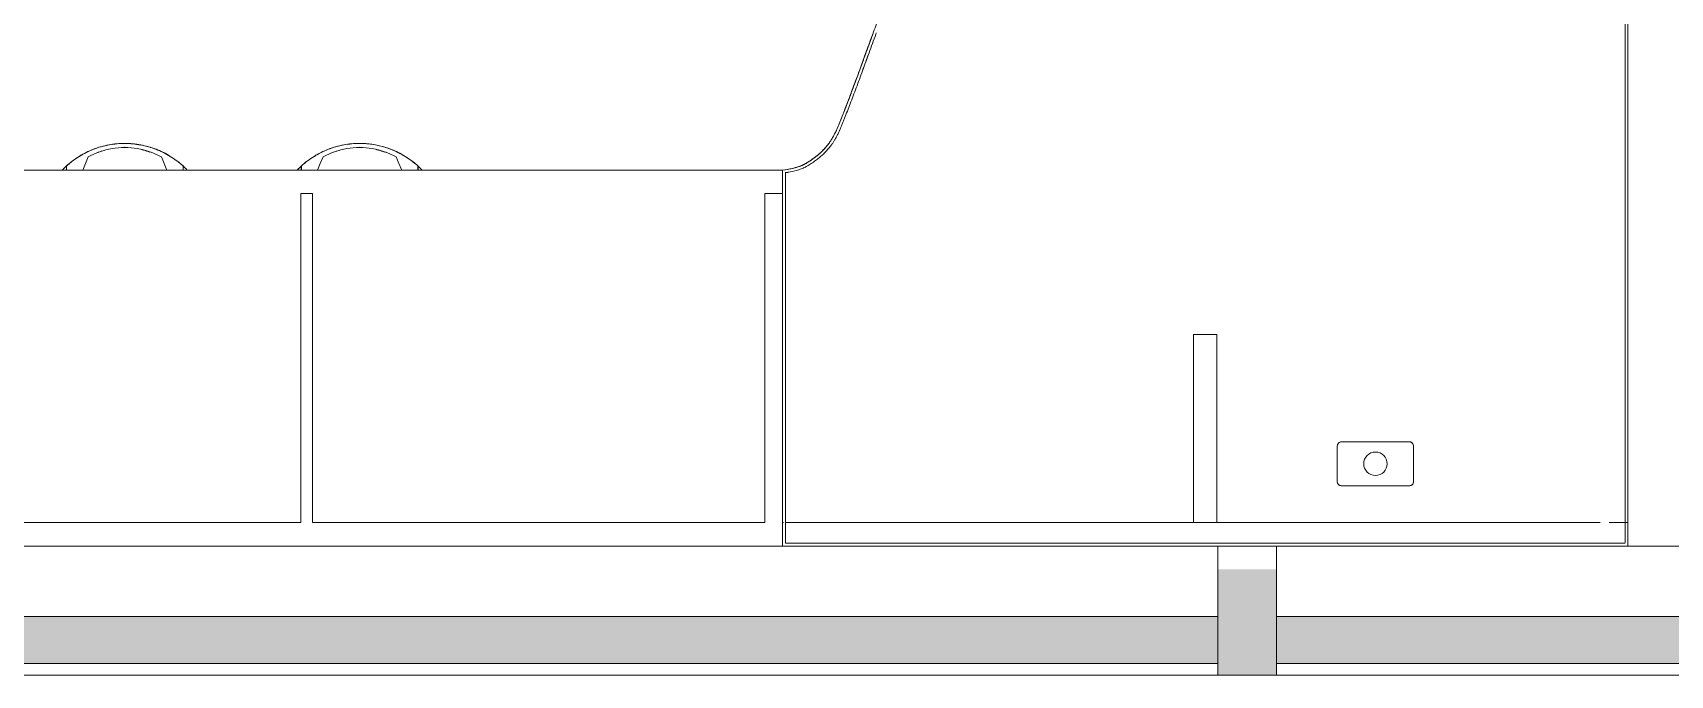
# Model space of a CAD drawing. Header units: inches. Extents: x 385 to 2249, y -1773 to -36.
# Drawn here: x 448.8 to 518.5, y -1084.9 to -1057.6 of the extents above; entities that cross this region are included whole.
import ezdxf

# ---------------------------------------------------------------- set-up
doc = ezdxf.new("R2010")
doc.units = ezdxf.units.IN
doc.header["$MEASUREMENT"] = 0
for name, color, linetype, lineweight in [('A-DETL', 90, 'Continuous', 9), ('A-GLAZ-CURT', 52, 'Continuous', 13), ('A-GLAZ-CWMG', 51, 'Continuous', 13), ('A-WALL', 113, 'Continuous', 13), ('I-FURN', 30, 'Continuous', 9), ('I-FURN-PNLS', 30, 'Continuous', 9)]:
    doc.layers.add(name, color=color, linetype=linetype, lineweight=lineweight)

# ---------------------------------------------------------------- blocks, each defined once
blk = doc.blocks.new('System Panel - Glazed 2-5066682-Level 6 POWER _ SIGNAL')
at = {"layer": 'A-GLAZ-CURT', "lineweight": 9}
blk.add_hatch(color=7, dxfattribs=at).paths.add_polyline_path([(-15.668, 2.25), (-34.205, 2.25), (-34.205, 0.25), (34.205, 0.25), (34.205, 2.25), (-10.075, 2.25)], flags=0)
at = {"layer": 'A-GLAZ-CURT', "color": 8, "lineweight": 20}
for p, q in [((34.205, 2.25), (-34.205, 2.25)), ((-34.205, 2.25), (-34.205, 0.25)), ((34.205, 0.25), (34.205, 2.25)), ((-34.205, 0.25), (34.205, 0.25))]:
    blk.add_line(p, q, dxfattribs=at)
blk = doc.blocks.new('System Panel - Glazed 2-5453023-Level 6 POWER _ SIGNAL')
at = {"layer": 'A-GLAZ-CURT', "color": 8, "lineweight": 20}
for p, q in [((28.062, 2.25), (-28.062, 2.25)), ((-28.062, 2.25), (-28.062, 0.25)), ((28.062, 0.25), (28.062, 2.25)), ((-28.062, 0.25), (28.062, 0.25))]:
    blk.add_line(p, q, dxfattribs=at)
blk = doc.blocks.new('Rectangular Mullion - 2_5_ x 5_ rectangular-5019623-Level 6 POWER _ SIGNAL')
at = {"layer": 'A-GLAZ-CWMG', "lineweight": 9}
blk.add_hatch(color=7, dxfattribs=at).paths.add_polyline_path([(0, 1.761), (0, -2.75), (-2.5, -2.75), (-2.5, 1.757), (-1.228, 1.759)], flags=0)
at = {"layer": 'A-GLAZ-CWMG', "color": 8, "lineweight": 20}
for p, q in [((-2.5, 2.75), (0, 2.75)), ((-2.5, -2.75), (-2.5, 2.75)), ((0, 2.75), (0, -2.75)), ((0, -2.75), (-2.5, -2.75))]:
    blk.add_line(p, q, dxfattribs=at)
blk = doc.blocks.new('System Panel - Glazed 2-V10-Level 6 POWER _ SIGNAL')
at = {"layer": 'A-GLAZ-CURT', "lineweight": 9}
blk.add_hatch(color=7, dxfattribs=at).paths.add_polyline_path([(6.259, 2.25), (-28.75, 2.25), (-28.75, 0.25), (28.75, 0.25), (28.75, 2.25), (6.554, 2.25)], flags=0)
at = {"layer": 'A-GLAZ-CURT', "color": 8, "lineweight": 20}
for p, q in [((28.75, 2.25), (-28.75, 2.25)), ((-28.75, 2.25), (-28.75, 0.25)), ((28.75, 0.25), (28.75, 2.25)), ((-28.75, 0.25), (28.75, 0.25))]:
    blk.add_line(p, q, dxfattribs=at)
blk = doc.blocks.new('Zira Wksta 11 - Type 2-5228100-Level 6 POWER _ SIGNAL')
at = {"layer": 'I-FURN'}
for p, q in [((-4.437, -9.313), (-4.437, -12.188)), ((-4.437, -12.188), (-4.437, -9.313)), ((-2.75, -9.125), (-4.25, -9.125)), ((-4.25, -9.125), (-2.75, -9.125)), ((-2.562, -12.188), (-2.562, -9.313)), ((-2.562, -9.313), (-2.562, -12.188)), ((-4.25, -12.375), (-2.75, -12.375)), ((-2.75, -12.375), (-4.25, -12.375)), ((-16.173, -51.52), (-16, -51.52)), ((-16, -51.513), (-16.167, -51.513)), ((-16, -51.348), (-16, -51.343)), ((-16, -51.343), (-16, -51.386)), ((-16, -51.396), (-16, -51.348)), ((-16, -51.386), (-16, -51.488)), ((-16, -51.488), (-16, -51.396)), ((-16, -51.52), (-16, -51.488)), ((-16, -51.488), (-16, -51.513)), ((-16, -51.52), (-16, -51.864)), ((-16, -51.861), (-16, -51.52)), ((-16.281, -52.325), (-16, -52.209)), ((-16, -51.864), (-16, -52.209)), ((-16, -52.209), (-16, -51.864)), ((-16.561, -52.441), (-16.281, -52.325)), ((-16.281, -55.675), (-16.561, -55.559)), ((-16, -55.791), (-16.281, -55.675)), ((-16, -56.136), (-16, -55.791)), ((-16, -55.791), (-16, -56.136)), ((-16, -56.136), (-16, -56.48)), ((-16, -56.48), (-16, -56.139)), ((-16, -56.48), (-16.173, -56.48)), ((-16.167, -56.487), (-16, -56.487)), ((-16, -56.512), (-16, -56.48)), ((-16, -56.487), (-16, -56.512)), ((-16, -56.512), (-16, -56.614)), ((-16, -56.604), (-16, -56.512)), ((-16, -56.652), (-16, -56.604)), ((-16, -56.614), (-16, -56.657)), ((-16, -56.657), (-16, -56.652)), ((-16, -61.396), (-16, -61.343)), ((-16, -61.343), (-16, -61.386)), ((-16, -61.396), (-16, -61.343)), ((-16, -61.343), (-16, -61.346)), ((-16, -61.346), (-16, -61.369)), ((-16.173, -61.52), (-16, -61.52)), ((-16.173, -61.52), (-16, -61.52)), ((-16, -61.513), (-16.167, -61.513)), ((-16, -61.513), (-16.167, -61.513)), ((-16, -61.369), (-16, -61.386)), ((-16, -61.386), (-16, -61.488)), ((-16, -61.386), (-16, -61.418)), ((-16, -61.488), (-16, -61.396)), ((-16, -61.488), (-16, -61.396)), ((-16, -61.418), (-16, -61.488)), ((-16, -61.52), (-16, -61.488)), ((-16, -61.488), (-16, -61.513)), ((-16, -61.52), (-16, -61.488)), ((-16, -61.488), (-16, -61.513)), ((-16, -61.52), (-16, -62.209)), ((-16, -61.861), (-16, -61.52)), ((-16, -61.52), (-16, -62.209)), ((-16, -61.861), (-16, -61.52)), ((-16, -62.209), (-16, -61.864)), ((-16, -62.209), (-16, -61.864)), ((-16.281, -62.325), (-16.561, -62.441)), ((-16.561, -62.441), (-16.281, -62.325)), ((-16.561, -62.441), (-16.281, -62.325)), ((-16, -62.209), (-16.281, -62.325)), ((-16.281, -62.325), (-16, -62.209)), ((-16.281, -62.325), (-16, -62.209)), ((-16.281, -65.675), (-16.561, -65.559)), ((-16.281, -65.675), (-16.561, -65.559)), ((-16, -65.791), (-16.281, -65.675)), ((-16, -65.791), (-16.281, -65.675)), ((-16, -66.136), (-16, -65.791)), ((-16, -65.791), (-16, -66.48)), ((-16, -66.136), (-16, -65.791)), ((-16, -65.791), (-16, -66.48)), ((-16, -66.48), (-16, -66.139)), ((-16, -66.48), (-16, -66.139)), ((-16, -66.48), (-16.173, -66.48)), ((-16, -66.48), (-16.173, -66.48)), ((-16.167, -66.487), (-16, -66.487)), ((-16.167, -66.487), (-16, -66.487)), ((-16, -66.512), (-16, -66.48)), ((-16, -66.512), (-16, -66.48)), ((-16, -66.487), (-16, -66.512)), ((-16, -66.487), (-16, -66.512)), ((-16, -66.512), (-16, -66.548)), ((-16, -66.559), (-16, -66.512)), ((-16, -66.512), (-16, -66.548)), ((-16, -66.559), (-16, -66.512)), ((-16, -66.548), (-16, -66.582)), ((-16, -66.548), (-16, -66.582)), ((-16, -66.604), (-16, -66.559)), ((-16, -66.604), (-16, -66.559)), ((-16, -66.582), (-16, -66.614)), ((-16, -66.582), (-16, -66.614)), ((-16, -66.641), (-16, -66.604)), ((-16, -66.641), (-16, -66.604)), ((-16, -66.614), (-16, -66.645)), ((-16, -66.614), (-16, -66.645)), ((-16, -66.652), (-16, -66.641)), ((-16, -66.657), (-16, -66.641)), ((-16, -66.645), (-16, -66.657)), ((-16, -66.645), (-16, -66.654)), ((-16, -66.657), (-16, -66.652)), ((-16, -66.654), (-16, -66.657))]:
    blk.add_line(p, q, dxfattribs=at)
at = {"layer": 'I-FURN', "flags": 128}
for points in [[(-16, -52.209), (-16.281, -52.325), (-16.561, -52.441)], [(-16.561, -55.559), (-16.281, -55.675), (-16, -55.791)], [(-16, -62.209), (-16.281, -62.325), (-16.561, -62.441)], [(-16.561, -65.559), (-16.281, -65.675), (-16, -65.791)], [(-16.561, -65.559), (-16.281, -65.675), (-16, -65.791)]]:
    blk.add_lwpolyline(points, dxfattribs=at)
at = {"layer": 'I-FURN'}
for centre, radius, start, end in [((-4.25, -9.313), 0.188, 90, 180), ((-4.25, -9.313), 0.188, 165, 180), ((-4.25, -9.313), 0.187, 150, 165), ((-4.25, -9.313), 0.187, 135, 150), ((-4.25, -9.313), 0.187, 90, 135), ((-2.75, -9.313), 0.188, 360, 90), ((-2.75, -9.313), 0.188, 15, 90), ((-2.75, -9.313), 0.188, 360, 15), ((-3.5, -10.75), 0.5, 90, 270), ((-3.5, -10.75), 0.5, 90, 270), ((-3.5, -10.75), 0.5, 270, 90), ((-3.5, -10.75), 0.5, 270, 90), ((-4.25, -12.188), 0.188, 180, 270), ((-4.25, -12.188), 0.188, 180, 195), ((-4.25, -12.188), 0.188, 195, 270), ((-2.75, -12.188), 0.188, 270, 360), ((-2.75, -12.188), 0.188, 270, 345), ((-2.75, -12.188), 0.188, 345, 360), ((-13.447, -54), 3.685, 137.02895, 137.70289), ((-13.447, -54), 3.685, 137.03852, 137.56704), ((-13.447, -54), 3.685, 222.29711, 222.97105), ((-13.447, -54), 3.685, 222.43296, 222.96148), ((-13.447, -64), 3.685, 137.02895, 137.70289), ((-13.447, -64), 3.685, 137.02895, 137.70289), ((-13.447, -64), 3.685, 137.03852, 137.56704), ((-13.447, -64), 3.685, 137.03852, 137.56704), ((-13.447, -64), 3.685, 222.29711, 222.97105), ((-13.447, -64), 3.685, 222.29711, 222.97105), ((-13.447, -64), 3.685, 222.43296, 222.96148), ((-13.447, -64), 3.685, 222.43296, 222.96148)]:
    blk.add_arc(centre, radius, start, end, dxfattribs=at)
for points, knots in [([(-16.173, -56.48), (-16.325, -56.313), (-16.599, -55.95), (-16.903, -55.339), (-17.09, -54.681), (-17.174, -53.773), (-17.004, -52.864), (-16.598, -52.05), (-16.325, -51.687), (-16.173, -51.52)], [0, 0, 0, 0, 0.125, 0.25, 0.375, 0.5, 0.75, 0.875, 1, 1, 1, 1]), ([(-16, -51.343), (-16.001, -51.343), (-16.002, -51.344), (-16.004, -51.347), (-16.007, -51.349), (-16.009, -51.351), (-16.012, -51.355), (-16.016, -51.358), (-16.019, -51.361), (-16.023, -51.365), (-16.027, -51.369), (-16.032, -51.373), (-16.041, -51.382), (-16.048, -51.39), (-16.055, -51.396)], [0, 0, 0, 0, 0.125, 0.1875, 0.25, 0.3125, 0.375, 0.4375, 0.5, 0.5625, 0.625, 0.6875, 0.75, 1, 1, 1, 1]), ([(-16.045, -51.386), (-16.039, -51.381), (-16.031, -51.373), (-16.021, -51.363), (-16.016, -51.358), (-16.012, -51.354), (-16.009, -51.351), (-16.007, -51.349), (-16.004, -51.347), (-16.003, -51.345), (-16.001, -51.344), (-16, -51.343), (-16, -51.343)], [0, 0, 0, 0, 0.25, 0.375, 0.5, 0.5625, 0.625, 0.6875, 0.75, 0.8125, 0.875, 1, 1, 1, 1]), ([(-16.672, -52.217), (-16.727, -52.317), (-16.79, -52.445), (-16.846, -52.576), (-16.856, -52.602)], [0.15929421, 0.15929421, 0.15929421, 0.15929421, 0.22222222, 0.23760808, 0.23760808, 0.23760808, 0.23760808]), ([(-16.945, -52.84), (-16.973, -52.925), (-17.009, -53.051), (-17.04, -53.179), (-17.049, -53.22)], [0.28408999, 0.28408999, 0.28408999, 0.28408999, 0.33333333, 0.35626869, 0.35626869, 0.35626869, 0.35626869]), ([(-17.096, -53.482), (-17.106, -53.554), (-17.12, -53.681), (-17.127, -53.808), (-17.128, -53.864)], [0.40506916, 0.40506916, 0.40506916, 0.40506916, 0.44444444, 0.47528072, 0.47528072, 0.47528072, 0.47528072]), ([(-17.049, -54.78), (-17.04, -54.821), (-17.009, -54.948), (-16.976, -55.077), (-16.951, -55.163)], [0.6437238, 0.6437238, 0.6437238, 0.6437238, 0.66666667, 0.71588521, 0.71588521, 0.71588521, 0.71588521]), ([(-16.857, -55.398), (-16.808, -55.517), (-16.751, -55.649), (-16.678, -55.77), (-16.671, -55.782)], [0.76237976, 0.76237976, 0.76237976, 0.76237976, 0.83333333, 0.84063549, 0.84063549, 0.84063549, 0.84063549]), ([(-16.055, -56.604), (-16.048, -56.61), (-16.039, -56.619), (-16.029, -56.629), (-16.023, -56.635), (-16.019, -56.639), (-16.016, -56.642), (-16.012, -56.645), (-16.009, -56.649), (-16.007, -56.651), (-16.004, -56.653), (-16.002, -56.656), (-16.001, -56.657), (-16, -56.657)], [0, 0, 0, 0, 0.25, 0.375, 0.4375, 0.5, 0.5625, 0.625, 0.6875, 0.75, 0.8125, 0.875, 1, 1, 1, 1]), ([(-16, -56.657), (-16, -56.657), (-16.001, -56.656), (-16.003, -56.655), (-16.004, -56.653), (-16.007, -56.651), (-16.009, -56.649), (-16.012, -56.646), (-16.015, -56.643), (-16.018, -56.64), (-16.021, -56.637), (-16.025, -56.633), (-16.032, -56.626), (-16.039, -56.619), (-16.045, -56.614)], [0, 0, 0, 0, 0.125, 0.1875, 0.25, 0.3125, 0.375, 0.4375, 0.5, 0.5625, 0.625, 0.6875, 0.75, 1, 1, 1, 1]), ([(-16, -61.343), (-16.001, -61.343), (-16.002, -61.344), (-16.004, -61.347), (-16.007, -61.349), (-16.009, -61.351), (-16.012, -61.355), (-16.016, -61.358), (-16.019, -61.361), (-16.023, -61.365), (-16.027, -61.369), (-16.032, -61.373), (-16.041, -61.382), (-16.048, -61.39), (-16.055, -61.396)], [0, 0, 0, 0, 0.125, 0.1875, 0.25, 0.3125, 0.375, 0.4375, 0.5, 0.5625, 0.625, 0.6875, 0.75, 1, 1, 1, 1]), ([(-16, -61.343), (-16.001, -61.343), (-16.002, -61.344), (-16.004, -61.347), (-16.007, -61.349), (-16.009, -61.351), (-16.012, -61.355), (-16.016, -61.358), (-16.019, -61.361), (-16.023, -61.365), (-16.027, -61.369), (-16.032, -61.373), (-16.041, -61.382), (-16.048, -61.39), (-16.055, -61.396)], [0, 0, 0, 0, 0.125, 0.1875, 0.25, 0.3125, 0.375, 0.4375, 0.5, 0.5625, 0.625, 0.6875, 0.75, 1, 1, 1, 1]), ([(-16.045, -61.386), (-16.039, -61.381), (-16.031, -61.373), (-16.021, -61.363), (-16.016, -61.358), (-16.012, -61.354), (-16.009, -61.351), (-16.007, -61.349), (-16.004, -61.347), (-16.003, -61.345), (-16.001, -61.344), (-16, -61.343), (-16, -61.343)], [0, 0, 0, 0, 0.25, 0.375, 0.5, 0.5625, 0.625, 0.6875, 0.75, 0.8125, 0.875, 1, 1, 1, 1]), ([(-16.045, -61.386), (-16.039, -61.381), (-16.031, -61.373), (-16.021, -61.363), (-16.016, -61.358), (-16.012, -61.354), (-16.009, -61.351), (-16.007, -61.349), (-16.004, -61.347), (-16.003, -61.345), (-16.001, -61.344), (-16, -61.343), (-16, -61.343)], [0, 0, 0, 0, 0.25, 0.375, 0.5, 0.5625, 0.625, 0.6875, 0.75, 0.8125, 0.875, 1, 1, 1, 1]), ([(-16.173, -66.48), (-16.325, -66.313), (-16.599, -65.95), (-16.903, -65.339), (-17.09, -64.681), (-17.174, -63.773), (-17.004, -62.864), (-16.598, -62.05), (-16.325, -61.687), (-16.173, -61.52)], [0, 0, 0, 0, 0.125, 0.25, 0.375, 0.5, 0.75, 0.875, 1, 1, 1, 1]), ([(-16.672, -62.217), (-16.727, -62.317), (-16.79, -62.445), (-16.846, -62.576), (-16.856, -62.602)], [0.15929421, 0.15929421, 0.15929421, 0.15929421, 0.22222222, 0.23760808, 0.23760808, 0.23760808, 0.23760808]), ([(-16.672, -62.217), (-16.727, -62.317), (-16.79, -62.445), (-16.846, -62.576), (-16.856, -62.602)], [0.15929421, 0.15929421, 0.15929421, 0.15929421, 0.22222222, 0.23760808, 0.23760808, 0.23760808, 0.23760808]), ([(-16.945, -62.84), (-16.973, -62.925), (-17.009, -63.051), (-17.04, -63.179), (-17.049, -63.22)], [0.28408999, 0.28408999, 0.28408999, 0.28408999, 0.33333333, 0.35626869, 0.35626869, 0.35626869, 0.35626869]), ([(-16.945, -62.84), (-16.973, -62.925), (-17.009, -63.051), (-17.04, -63.179), (-17.049, -63.22)], [0.28408999, 0.28408999, 0.28408999, 0.28408999, 0.33333333, 0.35626869, 0.35626869, 0.35626869, 0.35626869]), ([(-17.096, -63.482), (-17.106, -63.554), (-17.12, -63.681), (-17.127, -63.808), (-17.128, -63.864)], [0.40506916, 0.40506916, 0.40506916, 0.40506916, 0.44444444, 0.47528072, 0.47528072, 0.47528072, 0.47528072]), ([(-17.096, -63.482), (-17.106, -63.554), (-17.12, -63.681), (-17.127, -63.808), (-17.128, -63.864)], [0.40506916, 0.40506916, 0.40506916, 0.40506916, 0.44444444, 0.47528072, 0.47528072, 0.47528072, 0.47528072]), ([(-16.955, -64), (-16.955, -64.181), (-16.91, -64.723), (-16.732, -65.242), (-16.561, -65.559)], [0.5, 0.5, 0.5, 0.5, 0.6666667, 1, 1, 1, 1]), ([(-17.049, -64.78), (-17.04, -64.821), (-17.009, -64.948), (-16.976, -65.077), (-16.951, -65.163)], [0.6437238, 0.6437238, 0.6437238, 0.6437238, 0.66666667, 0.71588521, 0.71588521, 0.71588521, 0.71588521]), ([(-17.049, -64.78), (-17.04, -64.821), (-17.009, -64.948), (-16.976, -65.077), (-16.951, -65.163)], [0.6437238, 0.6437238, 0.6437238, 0.6437238, 0.66666667, 0.71588521, 0.71588521, 0.71588521, 0.71588521]), ([(-16.857, -65.398), (-16.808, -65.517), (-16.751, -65.649), (-16.678, -65.77), (-16.671, -65.782)], [0.76237976, 0.76237976, 0.76237976, 0.76237976, 0.83333333, 0.84063549, 0.84063549, 0.84063549, 0.84063549]), ([(-16.857, -65.398), (-16.808, -65.517), (-16.751, -65.649), (-16.678, -65.77), (-16.671, -65.782)], [0.76237976, 0.76237976, 0.76237976, 0.76237976, 0.83333333, 0.84063549, 0.84063549, 0.84063549, 0.84063549]), ([(-16.055, -66.604), (-16.048, -66.61), (-16.039, -66.619), (-16.029, -66.629), (-16.023, -66.635), (-16.019, -66.639), (-16.016, -66.642), (-16.012, -66.645), (-16.009, -66.649), (-16.007, -66.651), (-16.004, -66.653), (-16.002, -66.656), (-16.001, -66.657), (-16, -66.657)], [0, 0, 0, 0, 0.25, 0.375, 0.4375, 0.5, 0.5625, 0.625, 0.6875, 0.75, 0.8125, 0.875, 1, 1, 1, 1]), ([(-16.055, -66.604), (-16.048, -66.61), (-16.039, -66.619), (-16.029, -66.629), (-16.023, -66.635), (-16.019, -66.639), (-16.016, -66.642), (-16.012, -66.645), (-16.009, -66.649), (-16.007, -66.651), (-16.004, -66.653), (-16.002, -66.656), (-16.001, -66.657), (-16, -66.657)], [0, 0, 0, 0, 0.25, 0.375, 0.4375, 0.5, 0.5625, 0.625, 0.6875, 0.75, 0.8125, 0.875, 1, 1, 1, 1]), ([(-16, -66.657), (-16, -66.657), (-16.001, -66.656), (-16.003, -66.655), (-16.004, -66.653), (-16.007, -66.651), (-16.009, -66.649), (-16.012, -66.646), (-16.015, -66.643), (-16.018, -66.64), (-16.021, -66.637), (-16.025, -66.633), (-16.032, -66.626), (-16.039, -66.619), (-16.045, -66.614)], [0, 0, 0, 0, 0.125, 0.1875, 0.25, 0.3125, 0.375, 0.4375, 0.5, 0.5625, 0.625, 0.6875, 0.75, 1, 1, 1, 1]), ([(-16, -66.657), (-16, -66.657), (-16.001, -66.656), (-16.003, -66.655), (-16.004, -66.653), (-16.007, -66.651), (-16.009, -66.649), (-16.012, -66.646), (-16.015, -66.643), (-16.018, -66.64), (-16.021, -66.637), (-16.025, -66.633), (-16.032, -66.626), (-16.039, -66.619), (-16.045, -66.614)], [0, 0, 0, 0, 0.125, 0.1875, 0.25, 0.3125, 0.375, 0.4375, 0.5, 0.5625, 0.625, 0.6875, 0.75, 1, 1, 1, 1])]:
    blk.add_open_spline(points, degree=3, knots=knots, dxfattribs=at)
for points in [[(-16.167, -51.513), (-16.303, -51.662), (-16.427, -51.822), (-16.537, -51.992)], [(-16.055, -51.396), (-16.069, -51.411), (-16.099, -51.441), (-16.129, -51.472), (-16.144, -51.488)], [(-16.143, -51.488), (-16.132, -51.476), (-16.11, -51.453), (-16.077, -51.418), (-16.055, -51.397), (-16.045, -51.386)], [(-16.586, -52.069), (-16.616, -52.118), (-16.644, -52.167), (-16.672, -52.217)], [(-16.561, -52.441), (-16.732, -52.759), (-16.969, -53.451), (-16.969, -54.55), (-16.732, -55.242), (-16.561, -55.559)], [(-16.894, -52.698), (-16.912, -52.745), (-16.929, -52.792), (-16.944, -52.84)], [(-16.91, -53.461), (-16.881, -53.283), (-16.822, -53.113), (-16.757, -52.945)], [(-16.856, -52.602), (-16.867, -52.627), (-16.877, -52.653), (-16.887, -52.679)], [(-16.778, -52.936), (-16.719, -52.766), (-16.647, -52.6), (-16.561, -52.441)], [(-17.075, -53.356), (-17.083, -53.398), (-17.09, -53.44), (-17.096, -53.483)], [(-17.049, -53.22), (-17.056, -53.256), (-17.064, -53.293), (-17.071, -53.329)], [(-16.955, -54), (-16.955, -53.819), (-16.949, -53.636), (-16.91, -53.461)], [(-17.129, -53.865), (-17.133, -53.955), (-17.132, -54.045), (-17.127, -54.134)], [(-17.129, -54.135), (-17.125, -54.263), (-17.111, -54.39), (-17.092, -54.516)], [(-16.91, -54.539), (-16.94, -54.361), (-16.965, -54.178), (-16.971, -53.996)], [(-17.095, -54.517), (-17.089, -54.56), (-17.082, -54.602), (-17.075, -54.644)], [(-17.07, -54.67), (-17.064, -54.707), (-17.056, -54.743), (-17.048, -54.78)], [(-16.778, -55.064), (-16.836, -54.893), (-16.875, -54.718), (-16.91, -54.539)], [(-16.561, -55.559), (-16.647, -55.4), (-16.719, -55.234), (-16.778, -55.064)], [(-16.945, -55.16), (-16.929, -55.208), (-16.913, -55.255), (-16.896, -55.303)], [(-16.887, -55.321), (-16.877, -55.347), (-16.867, -55.372), (-16.857, -55.398)], [(-16.672, -55.783), (-16.645, -55.833), (-16.614, -55.881), (-16.582, -55.928)], [(-16.537, -56.008), (-16.427, -56.178), (-16.303, -56.338), (-16.167, -56.487)], [(-16.144, -56.512), (-16.129, -56.528), (-16.099, -56.559), (-16.069, -56.589), (-16.055, -56.604)], [(-16.045, -56.614), (-16.055, -56.603), (-16.077, -56.582), (-16.11, -56.547), (-16.132, -56.524), (-16.143, -56.512)], [(-16.581, -62.061), (-16.462, -61.869), (-16.325, -61.687), (-16.173, -61.52)], [(-16.167, -61.513), (-16.303, -61.662), (-16.427, -61.822), (-16.537, -61.992)], [(-16.167, -61.513), (-16.303, -61.662), (-16.427, -61.822), (-16.537, -61.992)], [(-16.055, -61.396), (-16.069, -61.411), (-16.099, -61.441), (-16.129, -61.472), (-16.144, -61.488)], [(-16.055, -61.396), (-16.069, -61.411), (-16.099, -61.441), (-16.129, -61.472), (-16.144, -61.488)], [(-16.143, -61.488), (-16.132, -61.476), (-16.11, -61.453), (-16.077, -61.418), (-16.055, -61.397), (-16.045, -61.386)], [(-16.143, -61.488), (-16.132, -61.476), (-16.11, -61.453), (-16.077, -61.418), (-16.055, -61.397), (-16.045, -61.386)], [(-17.069, -63.322), (-17.027, -63.099), (-16.898, -62.664), (-16.709, -62.247), (-16.581, -62.061)], [(-16.561, -62.441), (-16.732, -62.759), (-16.969, -63.451), (-16.969, -64.55), (-16.732, -65.242), (-16.561, -65.559)], [(-16.894, -62.698), (-16.912, -62.745), (-16.929, -62.792), (-16.944, -62.84)], [(-16.894, -62.698), (-16.912, -62.745), (-16.929, -62.792), (-16.944, -62.84)], [(-16.856, -62.602), (-16.867, -62.627), (-16.877, -62.653), (-16.887, -62.679)], [(-16.856, -62.602), (-16.867, -62.627), (-16.877, -62.653), (-16.887, -62.679)], [(-16.561, -62.441), (-16.647, -62.6), (-16.719, -62.766), (-16.778, -62.936)], [(-16.778, -62.936), (-16.719, -62.766), (-16.647, -62.6), (-16.561, -62.441)], [(-16.778, -62.936), (-16.719, -62.766), (-16.647, -62.6), (-16.561, -62.441)], [(-16.586, -62.069), (-16.616, -62.118), (-16.644, -62.167), (-16.672, -62.217)], [(-16.586, -62.069), (-16.616, -62.118), (-16.644, -62.167), (-16.672, -62.217)], [(-17.069, -64.677), (-17.111, -64.454), (-17.157, -63.998), (-17.104, -63.549), (-17.06, -63.327)], [(-17.075, -63.356), (-17.083, -63.398), (-17.09, -63.44), (-17.096, -63.483)], [(-17.075, -63.356), (-17.083, -63.398), (-17.09, -63.44), (-17.096, -63.483)], [(-17.049, -63.22), (-17.056, -63.256), (-17.064, -63.293), (-17.071, -63.329)], [(-17.049, -63.22), (-17.056, -63.256), (-17.064, -63.293), (-17.071, -63.329)], [(-16.778, -62.936), (-16.836, -63.107), (-16.875, -63.282), (-16.91, -63.461)], [(-16.91, -63.461), (-16.881, -63.283), (-16.822, -63.113), (-16.757, -62.945)], [(-16.91, -63.461), (-16.881, -63.283), (-16.822, -63.113), (-16.757, -62.945)], [(-17.129, -63.865), (-17.133, -63.955), (-17.132, -64.045), (-17.127, -64.134)], [(-17.129, -63.865), (-17.133, -63.955), (-17.132, -64.045), (-17.127, -64.134)], [(-16.91, -63.461), (-16.94, -63.639), (-16.965, -63.822), (-16.971, -64.004)], [(-16.91, -64.539), (-16.94, -64.361), (-16.965, -64.178), (-16.971, -63.996)], [(-16.91, -64.539), (-16.94, -64.361), (-16.965, -64.178), (-16.971, -63.996)], [(-16.955, -64), (-16.955, -63.819), (-16.949, -63.636), (-16.91, -63.461)], [(-16.955, -64), (-16.955, -63.819), (-16.949, -63.636), (-16.91, -63.461)], [(-17.129, -64.143), (-17.124, -64.268), (-17.111, -64.392), (-17.092, -64.516)], [(-17.129, -64.143), (-17.124, -64.268), (-17.111, -64.392), (-17.092, -64.516)], [(-17.095, -64.517), (-17.089, -64.56), (-17.082, -64.602), (-17.075, -64.644)], [(-17.095, -64.517), (-17.089, -64.56), (-17.082, -64.602), (-17.075, -64.644)], [(-17.07, -64.67), (-17.064, -64.707), (-17.056, -64.743), (-17.048, -64.78)], [(-17.07, -64.67), (-17.064, -64.707), (-17.056, -64.743), (-17.048, -64.78)], [(-16.581, -65.939), (-16.7, -65.746), (-16.903, -65.339), (-17.027, -64.901), (-17.069, -64.677)], [(-16.778, -65.064), (-16.836, -64.893), (-16.875, -64.718), (-16.91, -64.539)], [(-16.778, -65.064), (-16.836, -64.893), (-16.875, -64.718), (-16.91, -64.539)], [(-16.945, -65.16), (-16.929, -65.208), (-16.913, -65.255), (-16.896, -65.303)], [(-16.945, -65.16), (-16.929, -65.208), (-16.913, -65.255), (-16.896, -65.303)], [(-16.887, -65.321), (-16.877, -65.347), (-16.867, -65.372), (-16.857, -65.398)], [(-16.887, -65.321), (-16.877, -65.347), (-16.867, -65.372), (-16.857, -65.398)], [(-16.561, -65.559), (-16.647, -65.4), (-16.719, -65.234), (-16.778, -65.064)], [(-16.561, -65.559), (-16.647, -65.4), (-16.719, -65.234), (-16.778, -65.064)], [(-16.672, -65.783), (-16.645, -65.833), (-16.614, -65.881), (-16.582, -65.928)], [(-16.672, -65.783), (-16.645, -65.833), (-16.614, -65.881), (-16.582, -65.928)], [(-16.173, -66.48), (-16.325, -66.313), (-16.462, -66.131), (-16.581, -65.939)], [(-16.537, -66.008), (-16.427, -66.178), (-16.303, -66.338), (-16.167, -66.487)], [(-16.537, -66.008), (-16.427, -66.178), (-16.303, -66.338), (-16.167, -66.487)], [(-16.144, -66.512), (-16.129, -66.528), (-16.099, -66.559), (-16.069, -66.589), (-16.055, -66.604)], [(-16.144, -66.512), (-16.129, -66.528), (-16.099, -66.559), (-16.069, -66.589), (-16.055, -66.604)], [(-16.045, -66.614), (-16.055, -66.603), (-16.077, -66.582), (-16.11, -66.547), (-16.132, -66.524), (-16.143, -66.512)], [(-16.045, -66.614), (-16.055, -66.603), (-16.077, -66.582), (-16.11, -66.547), (-16.132, -66.524), (-16.143, -66.512)]]:
    blk.add_open_spline(points, degree=3, dxfattribs=at)
at = {"layer": 'I-FURN-PNLS'}
for p, q in [((-51, 0), (0, 0)), ((0, 0), (-51, 0)), ((-51, 0), (0, 0)), ((-0.156, -0.125), (-50.925, -0.125)), ((-50.925, -0.125), (-0.156, -0.125)), ((-1, 0), (-1, -0.123)), ((0, 0), (-1, 0)), ((-1, 0), (0, 0)), ((-1, -0.123), (-1, 0)), ((-1, -0.123), (-1, -0.8)), ((-1, -0.8), (-1, -0.123)), ((-0.125, -0.243), (-0.125, -0.125)), ((-0.125, -0.125), (-0.125, -0.243)), ((-0.125, -35.875), (-0.125, -0.243)), ((-0.125, -0.243), (-0.125, -35.875)), ((0, 0), (0, -14.962)), ((0, -14.962), (0, 0)), ((0, 0), (0, -14.962)), ((0, -14.962), (0, 0)), ((0, 0), (0, -14.962)), ((-1, -1.19), (-1, -35.876)), ((-1, -17.5), (-1, -1.19)), ((0, -17.462), (0, -14.962)), ((0, -14.962), (0, -17.462)), ((0, -17.462), (0, -14.962)), ((0, -14.962), (0, -17.462)), ((-9, -17.5), (-9, -18.5)), ((-1, -17.5), (-9, -17.5)), ((-9, -17.5), (-1, -17.5)), ((-9, -18.5), (-9, -17.5)), ((-1, -18.5), (-1, -17.5)), ((-1, -17.5), (-1, -18.5)), ((-1, -18.5), (-1, -17.5)), ((0, -17.462), (0, -36)), ((0, -36), (0, -17.462)), ((0, -17.462), (0, -36)), ((0, -36), (0, -17.462)), ((0, -17.462), (0, -36)), ((-9, -18.5), (-1, -18.5)), ((-1, -18.5), (-9, -18.5)), ((-1, -35.876), (-1, -18.5)), ((0, -36), (-16, -36)), ((-16, -36), (-16, -72)), ((-16, -36), (-16, -72)), ((0, -36), (-16, -36)), ((-16, -36), (0, -36)), ((-16, -72), (-16, -36)), ((0, -36), (-16, -36)), ((-16, -36), (0, -36)), ((0, -36), (-16, -36)), ((-15.887, -35.875), (-0.125, -35.875)), ((-0.125, -35.875), (-15.887, -35.875)), ((0, -36), (-15, -36)), ((-15, -36), (-15, -36.75)), ((-15, -36.75), (-15, -36)), ((-15, -36), (-1, -36)), ((-1, -35.95), (-1, -36)), ((-1, -36), (-1, -35.95)), ((-1, -36), (0, -36)), ((-1, -36), (0, -36)), ((0, -36), (-1, -36)), ((0, -72), (0, -36)), ((0, -72), (0, -36)), ((0, -36), (0, -72)), ((0, -72), (0, -36)), ((0, -36), (0, -72)), ((-15, -36.75), (-1, -36.75)), ((-1, -36.75), (-15, -36.75)), ((-1, -36.75), (-1, -56)), ((-1, -56), (-1, -36.75)), ((-1, -56), (-15, -56)), ((-15, -56), (-15, -56.5)), ((-15, -56.5), (-15, -56)), ((-15, -56), (-1, -56)), ((-15, -56.5), (-1, -56.5)), ((-1, -56.5), (-15, -56.5)), ((-1, -56.5), (-1, -71.25)), ((-1, -71.25), (-1, -56.5))]:
    blk.add_line(p, q, dxfattribs=at)
for points, knots in [([(-16, -36), (-16.014, -35.849), (-16.048, -35.634), (-16.111, -35.404), (-16.153, -35.278), (-16.188, -35.187), (-16.227, -35.099), (-16.286, -34.984), (-16.37, -34.849), (-16.46, -34.723), (-16.531, -34.629), (-16.583, -34.561), (-16.633, -34.497), (-16.702, -34.416), (-16.788, -34.323), (-16.875, -34.239), (-16.945, -34.175), (-16.998, -34.129), (-17.05, -34.085), (-17.119, -34.031), (-17.206, -33.969), (-17.294, -33.913), (-17.366, -33.87), (-17.42, -33.838), (-17.474, -33.808), (-17.547, -33.769), (-17.639, -33.725), (-17.752, -33.675), (-17.868, -33.624), (-17.987, -33.574), (-18.108, -33.525), (-18.233, -33.476), (-18.488, -33.376), (-18.895, -33.217), (-19.48, -32.997), (-20.103, -32.767), (-20.757, -32.528), (-21.436, -32.281), (-22.135, -32.026), (-22.85, -31.766), (-23.578, -31.503), (-24.313, -31.236), (-25.053, -30.97), (-25.793, -30.704), (-26.53, -30.441), (-27.26, -30.183), (-27.979, -29.93), (-28.687, -29.681), (-29.382, -29.436), (-30.061, -29.195), (-30.724, -28.958), (-31.368, -28.724), (-31.991, -28.494), (-32.595, -28.265), (-33.196, -28.037), (-33.806, -27.806), (-34.441, -27.57), (-35.002, -27.369), (-35.478, -27.202), (-35.787, -27.096), (-36.043, -27.01), (-36.239, -26.943), (-36.44, -26.877), (-36.645, -26.816), (-36.855, -26.756), (-37.069, -26.696), (-37.288, -26.641), (-37.511, -26.595), (-37.739, -26.555), (-37.972, -26.519), (-38.21, -26.491), (-38.452, -26.476), (-38.7, -26.472), (-39.036, -26.476), (-39.469, -26.515), (-40.008, -26.628), (-40.382, -26.739), (-40.572, -26.805)], [-1, -1, -1, -1, -0.986486, -0.97973, -0.976351, -0.972973, -0.969595, -0.966216, -0.959459, -0.952703, -0.949324, -0.945946, -0.942568, -0.939189, -0.932432, -0.925676, -0.922297, -0.918919, -0.915541, -0.912162, -0.905405, -0.898649, -0.89527, -0.891892, -0.888514, -0.885135, -0.878378, -0.871622, -0.864865, -0.858108, -0.851351, -0.844595, -0.837838, -0.810811, -0.783784, -0.756757, -0.72973, -0.702703, -0.675676, -0.648649, -0.621622, -0.594595, -0.567568, -0.540541, -0.513514, -0.486486, -0.459459, -0.432432, -0.405405, -0.378378, -0.351351, -0.324324, -0.297297, -0.27027, -0.243243, -0.216216, -0.189189, -0.162162, -0.148649, -0.135135, -0.128378, -0.121622, -0.114865, -0.108108, -0.101351, -0.094595, -0.087838, -0.081081, -0.074324, -0.067568, -0.060811, -0.054054, -0.047297, -0.040541, -0.027027, -0.013514, 0, 0, 0, 0]), ([(-21.834, -32.003), (-21.818, -32.009), (-21.533, -32.112), (-21.008, -32.304), (-20.516, -32.483), (-20.286, -32.567)], [-0.3142903, -0.3142903, -0.3142903, -0.3142903, -0.31253077, -0.28127769, -0.2525169, -0.2525169, -0.2525169, -0.2525169]), ([(-17.253, -33.792), (-17.294, -33.766), (-17.381, -33.715), (-17.512, -33.647), (-17.622, -33.596), (-17.71, -33.557), (-17.8, -33.516), (-17.918, -33.467), (-18.059, -33.41), (-18.25, -33.335), (-18.503, -33.235), (-18.926, -33.072), (-19.492, -32.859), (-20.219, -32.591), (-20.986, -32.311), (-21.533, -32.112), (-21.818, -32.009), (-21.834, -32.003)], [0.101749, 0.101749, 0.101749, 0.101749, 0.1093858, 0.117199, 0.1250123, 0.1289189, 0.1328256, 0.1406388, 0.1484521, 0.1562654, 0.1718919, 0.1875185, 0.2187715, 0.2500246, 0.2812777, 0.3125308, 0.3142903, 0.3142903, 0.3142903, 0.3142903]), ([(-18.316, -33.443), (-18.387, -33.415), (-18.545, -33.353), (-18.886, -33.222), (-19.354, -33.044), (-19.953, -32.823), (-20.582, -32.592), (-21.21, -32.363), (-21.631, -32.21), (-21.83, -32.138)], [0.1597861, 0.1597861, 0.1597861, 0.1597861, 0.1710526, 0.1842105, 0.2105263, 0.2368421, 0.2631579, 0.2894737, 0.3125, 0.3125, 0.3125, 0.3125]), ([(-20.286, -32.567), (-20.266, -32.575), (-19.996, -32.673), (-19.492, -32.859), (-18.926, -33.072), (-18.503, -33.235), (-18.25, -33.335), (-18.059, -33.41), (-17.918, -33.467), (-17.8, -33.516), (-17.727, -33.549), (-17.699, -33.562), (-17.693, -33.564)], [-0.2525169, -0.2525169, -0.2525169, -0.2525169, -0.2500246, -0.2187715, -0.1875185, -0.1718919, -0.1562654, -0.1484521, -0.1406388, -0.1328256, -0.1289189, -0.12792, -0.12792, -0.12792, -0.12792]), ([(-18.867, -33.229), (-18.867, -33.229), (-19.084, -33.147), (-19.535, -32.977), (-20.02, -32.798), (-20.268, -32.707)], [0.1875, 0.1875, 0.1875, 0.1875, 0.18751846, 0.21877154, 0.25, 0.25, 0.25, 0.25]), ([(-18.324, -33.44), (-18.398, -33.411), (-18.574, -33.342), (-18.757, -33.271), (-18.865, -33.23)], [0.16020038, 0.16020038, 0.16020038, 0.16020038, 0.17189192, 0.18737705, 0.18737705, 0.18737705, 0.18737705]), ([(-17.696, -33.701), (-17.714, -33.692), (-17.751, -33.676), (-17.807, -33.65), (-17.864, -33.625), (-17.94, -33.593), (-18.038, -33.553), (-18.157, -33.506), (-18.245, -33.472), (-18.292, -33.453), (-18.299, -33.45)], [0.125, 0.125, 0.125, 0.125, 0.12828947, 0.13157895, 0.13486842, 0.13815789, 0.14473684, 0.15131579, 0.15789474, 0.1588822, 0.1588822, 0.1588822, 0.1588822]), ([(-17.696, -33.7), (-17.718, -33.691), (-17.761, -33.671), (-17.851, -33.631), (-17.965, -33.583), (-18.104, -33.527), (-18.216, -33.483), (-18.281, -33.457), (-18.297, -33.451)], [0.12501504, 0.12501504, 0.12501504, 0.12501504, 0.12891894, 0.13282558, 0.14063885, 0.14845212, 0.15626539, 0.15881843, 0.15881843, 0.15881843, 0.15881843]), ([(-17.693, -33.564), (-17.677, -33.572), (-17.617, -33.599), (-17.512, -33.647), (-17.381, -33.715), (-17.294, -33.766), (-17.253, -33.792)], [-0.12791997, -0.12791997, -0.12791997, -0.12791997, -0.12501231, -0.11719904, -0.10938577, -0.10174895, -0.10174895, -0.10174895, -0.10174895]), ([(-16.739, -34.377), (-16.77, -34.344), (-16.841, -34.272), (-16.932, -34.186), (-17.012, -34.116), (-17.093, -34.051), (-17.193, -33.978), (-17.315, -33.9), (-17.44, -33.825), (-17.564, -33.761), (-17.647, -33.723), (-17.688, -33.704)], [0.06436475, 0.06436475, 0.06436475, 0.06436475, 0.07031942, 0.07813269, 0.08203933, 0.08594596, 0.09375923, 0.1015725, 0.10938577, 0.11719904, 0.12456702, 0.12456702, 0.12456702, 0.12456702]), ([(-16.739, -34.377), (-16.746, -34.369), (-16.787, -34.325), (-16.863, -34.25), (-16.948, -34.172), (-17.016, -34.113), (-17.083, -34.059), (-17.168, -33.996), (-17.27, -33.928), (-17.357, -33.875), (-17.427, -33.833), (-17.498, -33.795), (-17.584, -33.752), (-17.654, -33.719), (-17.688, -33.704)], [0.06434993, 0.06434993, 0.06434993, 0.06434993, 0.06578947, 0.07236842, 0.07894737, 0.08223684, 0.08552632, 0.09210526, 0.09868421, 0.10526316, 0.10855263, 0.11184211, 0.11842105, 0.12456461, 0.12456461, 0.12456461, 0.12456461]), ([(-17.223, -33.811), (-17.189, -33.832), (-17.114, -33.881), (-17.017, -33.951), (-16.932, -34.02), (-16.848, -34.094), (-16.744, -34.191), (-16.638, -34.3), (-16.555, -34.395), (-16.493, -34.472), (-16.433, -34.551), (-16.351, -34.662), (-16.269, -34.778), (-16.211, -34.871), (-16.194, -34.899)], [-0.09993766, -0.09993766, -0.09993766, -0.09993766, -0.09375923, -0.08594596, -0.08203933, -0.07813269, -0.07031942, -0.06250615, -0.05859952, -0.05469289, -0.05078625, -0.04687962, -0.03906635, -0.03584002, -0.03584002, -0.03584002, -0.03584002]), ([(-16.194, -34.899), (-16.211, -34.871), (-16.269, -34.778), (-16.351, -34.662), (-16.433, -34.551), (-16.493, -34.472), (-16.555, -34.395), (-16.638, -34.3), (-16.744, -34.191), (-16.848, -34.094), (-16.932, -34.02), (-17.017, -33.951), (-17.114, -33.881), (-17.189, -33.832), (-17.223, -33.811)], [0.03584002, 0.03584002, 0.03584002, 0.03584002, 0.03906635, 0.04687962, 0.05078625, 0.05469289, 0.05859952, 0.06250615, 0.07031942, 0.07813269, 0.08203933, 0.08594596, 0.09375923, 0.09993766, 0.09993766, 0.09993766, 0.09993766]), ([(-16, -36), (-16.013, -35.853), (-16.046, -35.644), (-16.105, -35.419), (-16.146, -35.296), (-16.179, -35.206), (-16.217, -35.119), (-16.274, -35.007), (-16.355, -34.874), (-16.442, -34.75), (-16.502, -34.668), (-16.536, -34.623), (-16.569, -34.578), (-16.61, -34.525), (-16.65, -34.477), (-16.674, -34.449), (-16.68, -34.442)], [0, 0, 0, 0, 0.01315789, 0.01973684, 0.02302632, 0.02631579, 0.02960526, 0.03289474, 0.03947368, 0.04605263, 0.04934211, 0.05098684, 0.05263158, 0.05592105, 0.05921053, 0.06054761, 0.06054761, 0.06054761, 0.06054761]), ([(-16.281, -34.998), (-16.303, -34.96), (-16.365, -34.859), (-16.452, -34.735), (-16.533, -34.626), (-16.601, -34.536), (-16.65, -34.477), (-16.679, -34.443)], [0.03439761, 0.03439761, 0.03439761, 0.03439761, 0.03906635, 0.04687962, 0.05078625, 0.05469289, 0.06048085, 0.06048085, 0.06048085, 0.06048085]), ([(-16, -36), (-16.016, -35.825), (-16.057, -35.579), (-16.136, -35.319), (-16.178, -35.21), (-16.195, -35.171), (-16.196, -35.167)], [0.00000885, 0.00000885, 0.00000885, 0.00000885, 0.01562654, 0.02343981, 0.02734644, 0.02781126, 0.02781126, 0.02781126, 0.02781126]), ([(-16.194, -34.899), (-16.171, -34.938), (-16.133, -35.006), (-16.099, -35.078), (-16.086, -35.107)], [-0.035840023, -0.035840023, -0.035840023, -0.035840023, -0.031253077, -0.028175164, -0.028175164, -0.028175164, -0.028175164]), ([(-16.086, -35.107), (-16.099, -35.078), (-16.133, -35.006), (-16.171, -34.938), (-16.194, -34.899)], [0.028175164, 0.028175164, 0.028175164, 0.028175164, 0.031253077, 0.035840023, 0.035840023, 0.035840023, 0.035840023]), ([(-16.086, -35.107), (-16.083, -35.115), (-16.063, -35.16), (-16.017, -35.28), (-15.943, -35.518), (-15.908, -35.739), (-15.89, -35.877)], [-0.02817516, -0.02817516, -0.02817516, -0.02817516, -0.02734644, -0.02343981, -0.01562654, -0.00332304, -0.00332304, -0.00332304, -0.00332304]), ([(-15.887, -35.875), (-15.904, -35.736), (-15.945, -35.519), (-16.017, -35.28), (-16.063, -35.16), (-16.083, -35.115), (-16.086, -35.107)], [0.00332304, 0.00332304, 0.00332304, 0.00332304, 0.01562654, 0.02343981, 0.02734644, 0.02817516, 0.02817516, 0.02817516, 0.02817516])]:
    blk.add_open_spline(points, degree=3, knots=knots, dxfattribs=at)
for points in [[(-20.27, -32.706), (-20.766, -32.524), (-21.289, -32.334), (-21.828, -32.138)], [(-16.679, -34.443), (-16.69, -34.431), (-16.7, -34.42), (-16.71, -34.409)], [(-16.239, -35.076), (-16.252, -35.05), (-16.266, -35.024), (-16.281, -34.998)], [(-16.196, -35.167), (-16.207, -35.143), (-16.217, -35.12), (-16.229, -35.097)]]:
    blk.add_open_spline(points, degree=3, dxfattribs=at)
blk = doc.blocks.new('Walls 84 - Walls 3-5789366-Level 6 POWER _ SIGNAL')
at = {"layer": 'A-WALL', "lineweight": 9}
for p, q in [((58.337, -2363.494), (58.337, -2295.083)), ((58.337, -2422.118), (58.337, -2365.994))]:
    blk.add_line(p, q, dxfattribs=at)

msp = doc.modelspace()

# ---------------------------------------------------------------- linework, layer by layer
at = {"layer": 'A-DETL', "lineweight": 13}
msp.add_line((430.805, -1079.391), (872.216, -1079.391), dxfattribs=at)

# ---------------------------------------------------------------- block references
at = {"layer": 'A-GLAZ-CURT', "lineweight": 9, "rotation": 180}
for name, p in [('System Panel - Glazed 2-5066682-Level 6 POWER _ SIGNAL', (465.01, -1082.141)), ('System Panel - Glazed 2-5453023-Level 6 POWER _ SIGNAL', (529.778, -1082.141)), ('System Panel - Glazed 2-V10-Level 6 POWER _ SIGNAL', (530.466, -1082.141))]:
    msp.add_blockref(name, p, dxfattribs=at)
at = {"layer": 'A-GLAZ-CWMG', "lineweight": 9, "extrusion": (0, 0, -1)}
msp.add_blockref('Rectangular Mullion - 2_5_ x 5_ rectangular-5019623-Level 6 POWER _ SIGNAL', (-499.216, -1082.141), dxfattribs=at)
at = {"layer": 'A-WALL', "lineweight": 9, "rotation": 89.99999999999991}
msp.add_blockref('Walls 84 - Walls 3-5789366-Level 6 POWER _ SIGNAL', (-1864.278, -1143.222), dxfattribs=at)
at = {"layer": 'I-FURN', "rotation": 269.9999999999994}
msp.add_blockref('Zira Wksta 11 - Type 2-5228100-Level 6 POWER _ SIGNAL', (516.678, -1079.391), dxfattribs=at)

doc.saveas('drawing.dxf')
